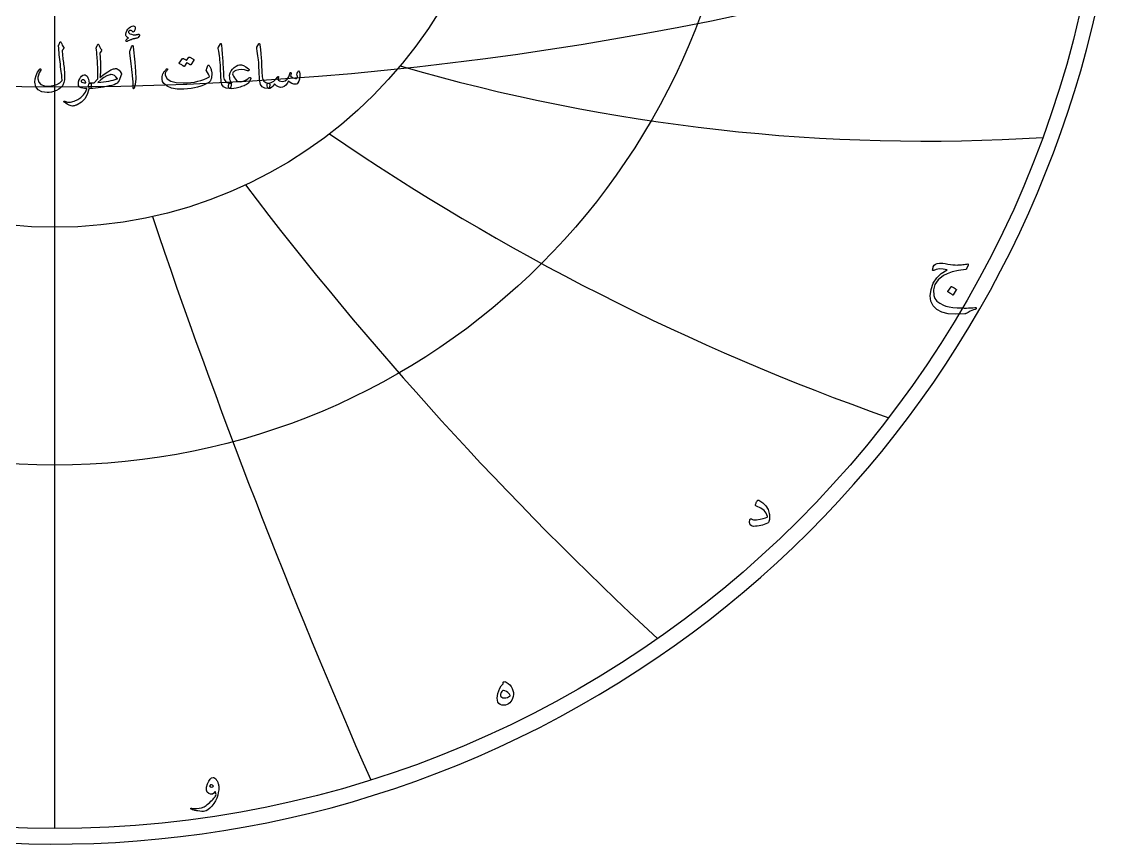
# Model space of a CAD drawing. Header units: millimetres. Extents: x -75 to 75, y -75 to 77.
# Drawn here: x -2.3 to 75.3, y -75.3 to -17.3 of the extents above; entities that cross this region are included whole.
import ezdxf

# ---------------------------------------------------------------- set-up
doc = ezdxf.new("R2010")
doc.units = ezdxf.units.MM
for name, color, linetype in [('CUT_OUTER', 1, 'Continuous'), ('ENGRAVE', 7, 'Continuous'), ('ENGRAVE_FINE', 8, 'Continuous'), ('TEXT', 5, 'Continuous')]:
    doc.layers.add(name, color=color, linetype=linetype)

msp = doc.modelspace()

# ---------------------------------------------------------------- linework, layer by layer
at = {"layer": 'CUT_OUTER'}
msp.add_arc((-0.0002, -0.0002), 75.3374, 146.249794, 87.803295, dxfattribs=at)
at = {"layer": 'ENGRAVE'}
for points in [[(0, -74.25), (0, 74.25)], [(0, -74.25), (0, -31.8152)]]:
    msp.add_lwpolyline(points, dxfattribs=at)
for radius in [74.25, 48.6033, 31.8152]:
    msp.add_circle((0, 0), radius, dxfattribs=at)
for centre, radius, start, end in [((61.4964, 106.5149), 132.2479, 253.70752, 273.575027), ((115.7044, 115.7044), 170.6965, 235.650111, 250.550741), ((212.2298, 122.5309), 249.8351, 217.288558, 227.222311), ((472.9785, 126.7342), 492.0696, 198.703607, 203.670484)]:
    msp.add_arc(centre, radius, start, end, dxfattribs=at)
at = {"layer": 'ENGRAVE_FINE'}
msp.add_arc((0, 210.9495), 232.8437, 251.578829, 288.421171, dxfattribs=at)
at = {"layer": 'TEXT'}
for points in [[(5.827, -18.465), (5.7698, -18.4757), (5.7167, -18.4858), (5.6677, -18.4954), (5.6228, -18.5045), (5.5824, -18.5133), (5.5465, -18.5221), (5.5154, -18.5309), (5.4889, -18.5396), (5.462, -18.5497), (5.4296, -18.5621), (5.3918, -18.5771), (5.3484, -18.5945), (5.2995, -18.6147), (5.2452, -18.6379), (5.1854, -18.6641), (5.1201, -18.6933), (5.0934, -18.7021), (5.0707, -18.7021), (5.0517, -18.6933), (5.0366, -18.6758), (5.0276, -18.6327), (5.0531, -18.5824), (5.1132, -18.5251), (5.2079, -18.4606), (5.1354, -18.4194), (5.0805, -18.375), (5.0432, -18.3272), (5.0235, -18.2762), (5.0196, -18.1798), (5.0432, -18.0753), (5.0943, -17.9625), (5.1728, -17.8414), (5.2663, -17.733), (5.3627, -17.6581), (5.4617, -17.6167), (5.5636, -17.6087), (5.6204, -17.623), (5.6591, -17.6526), (5.6797, -17.6976), (5.6821, -17.758), (5.6722, -17.8233), (5.6558, -17.8832), (5.6327, -17.9375), (5.6031, -17.9864), (5.5734, -18.0207), (5.546, -18.0358), (5.5207, -18.0316), (5.4977, -18.0083), (5.4713, -17.9735), (5.4406, -17.9479), (5.4055, -17.9317), (5.366, -17.9249), (5.3245, -17.9249), (5.288, -17.9337), (5.2565, -17.9512), (5.2298, -17.9776), (5.2103, -18.0094), (5.2046, -18.039), (5.2125, -18.0665), (5.2342, -18.0917), (5.3155, -18.1518), (5.4143, -18.196), (5.5306, -18.2243), (5.6646, -18.2366), (5.6762, -18.2362), (5.6893, -18.235), (5.7037, -18.2329), (5.7194, -18.2301), (5.7366, -18.2266), (5.7551, -18.2229), (5.775, -18.2189), (5.7963, -18.2147), (5.8193, -18.2104), (5.8402, -18.2065), (5.8589, -18.2028), (5.8753, -18.1993), (5.8899, -18.1964), (5.9028, -18.1944), (5.914, -18.1931), (5.9236, -18.1927), (5.9417, -18.1947), (5.9566, -18.2004), (5.9681, -18.21), (5.9763, -18.2235), (5.9815, -18.2364), (5.984, -18.2487), (5.9837, -18.2605), (5.9807, -18.2718), (5.9382, -18.3514), (5.8984, -18.4101), (5.8613, -18.448), (5.827, -18.465)], [(0.3645, -18.7636), (0.3721, -18.7501), (0.382, -18.7405), (0.3941, -18.7348), (0.4084, -18.7328), (0.4226, -18.7353), (0.4347, -18.7427), (0.4446, -18.7551), (0.4523, -18.7724), (0.4932, -18.8731), (0.5368, -18.9601), (0.5832, -19.0334), (0.6323, -19.0929), (0.6469, -19.1143), (0.651, -19.139), (0.6447, -19.167), (0.6279, -19.1983), (0.6172, -19.2134), (0.6071, -19.2279), (0.5975, -19.2419), (0.5884, -19.2554), (0.5799, -19.268), (0.5719, -19.2795), (0.5645, -19.29), (0.5577, -19.2993), (0.5461, -19.3163), (0.5379, -19.3366), (0.533, -19.3602), (0.5313, -19.3871), (0.5365, -19.463), (0.5434, -19.5458), (0.5519, -19.6354), (0.5621, -19.7318), (0.5736, -19.8352), (0.5862, -19.9453), (0.5999, -20.0624), (0.6148, -20.1863), (0.6314, -20.3099), (0.646, -20.4262), (0.6588, -20.535), (0.6696, -20.6364), (0.6788, -20.7307), (0.6867, -20.8181), (0.6931, -20.8986), (0.6982, -20.9723), (0.704, -21.1905), (0.6861, -21.3972), (0.6447, -21.5923), (0.5796, -21.7759), (0.5162, -21.8838), (0.4183, -21.9834), (0.2857, -22.0748), (0.1186, -22.1579), (-0.0626, -22.2268), (-0.2327, -22.2754), (-0.3919, -22.3037), (-0.5401, -22.3116), (-0.9112, -22.2606), (-1.1768, -22.1206), (-1.3371, -21.8917), (-1.392, -21.5739), (-1.3728, -21.3371), (-1.3108, -21.1052), (-1.2059, -20.8782), (-1.0583, -20.6562), (-1.047, -20.6433), (-1.0352, -20.6353), (-1.0229, -20.6323), (-1.01, -20.6342), (-0.9962, -20.6394), (-0.9858, -20.6463), (-0.9787, -20.6548), (-0.9748, -20.6649), (-0.9721, -20.68), (-0.9726, -20.6946), (-0.9765, -20.7086), (-0.9836, -20.722), (-1.0843, -20.9183), (-1.1538, -21.0854), (-1.1919, -21.2234), (-1.1988, -21.3324), (-1.1255, -21.567), (-0.9671, -21.7309), (-0.7237, -21.8239), (-0.3952, -21.8462), (-0.0991, -21.814), (0.1526, -21.7397), (0.3598, -21.623), (0.5225, -21.4641), (0.5191, -21.3874), (0.5132, -21.2978), (0.5048, -21.1953), (0.494, -21.0799), (0.4804, -20.9513), (0.4638, -20.8093), (0.4442, -20.6538), (0.4215, -20.4849), (0.4001, -20.3106), (0.3798, -20.1391), (0.3606, -19.9703), (0.3425, -19.8043), (0.3258, -19.641), (0.3107, -19.4804), (0.2972, -19.3226), (0.2854, -19.1676), (0.2679, -19.0183), (0.2687, -19.0013), (0.2712, -18.9853), (0.2753, -18.9705), (0.281, -18.9568)], [(3.0431, -18.9217), (3.0535, -18.9104), (3.0628, -18.903), (3.071, -18.8994), (3.0782, -18.8997), (3.0867, -18.9035), (3.0946, -18.9107), (3.1021, -18.9211), (3.1089, -18.9348), (3.1368, -18.9941), (3.1633, -19.049), (3.1884, -19.0995), (3.2121, -19.1456), (3.2348, -19.1868), (3.2566, -19.2225), (3.2776, -19.2526), (3.2977, -19.2773), (3.3126, -19.2977), (3.3175, -19.3191), (3.3126, -19.3416), (3.2977, -19.3652), (3.2099, -19.4749), (3.1987, -19.4939), (3.1913, -19.5156), (3.1877, -19.54), (3.188, -19.5672), (3.2022, -19.7744), (3.2143, -19.9569), (3.2242, -20.1147), (3.2319, -20.2478), (3.2376, -20.3565), (3.2418, -20.441), (3.2442, -20.5014), (3.245, -20.5376), (3.2441, -20.6446), (3.2412, -20.7462), (3.2364, -20.8422), (3.2297, -20.9328), (3.2213, -21.0179), (3.2116, -21.0975), (3.2004, -21.1716), (3.188, -21.2402), (3.4863, -21.0118), (3.7445, -20.8362), (3.9627, -20.7132), (4.1408, -20.643), (4.2201, -20.6243), (4.2912, -20.6166), (4.3541, -20.6199), (4.4087, -20.6342), (4.4858, -20.6743), (4.5591, -20.7374), (4.6285, -20.8236), (4.6941, -20.9328), (4.7043, -20.9589), (4.7084, -20.9888), (4.7065, -21.0225), (4.6985, -21.0601), (4.6549, -21.1952), (4.603, -21.3236), (4.5429, -21.4455), (4.4746, -21.5607), (4.4081, -21.6348), (4.3143, -21.6991), (4.193, -21.7534), (4.0442, -21.7979), (3.8451, -21.8419), (3.6474, -21.8818), (3.451, -21.9176), (3.256, -21.9493), (3.0627, -21.9767), (2.8712, -21.9993), (2.6817, -22.0173), (2.4942, -22.0306), (2.473, -22.0245), (2.4535, -22.0064), (2.4357, -21.9762), (2.4195, -21.934), (2.4052, -21.8821), (2.3976, -21.8319), (2.3965, -21.7833), (2.4019, -21.7364), (2.4143, -21.6955), (2.4338, -21.665), (2.4604, -21.645), (2.4942, -21.6354), (2.539, -21.6329), (2.5814, -21.6299), (2.6214, -21.6263), (2.6588, -21.6222), (2.6938, -21.6181), (2.7263, -21.6145), (2.7564, -21.6115), (2.784, -21.609), (3.0299, -21.3719), (3.0321, -21.3616), (3.0343, -21.3483), (3.0365, -21.332), (3.0387, -21.3126), (3.0409, -21.2903), (3.0431, -21.2649), (3.0452, -21.2365), (3.0474, -21.205), (3.0494, -21.1709), (3.0507, -21.1342), (3.0516, -21.0951), (3.0518, -21.0536), (3.0518, -21.0098), (3.0518, -20.9641), (3.0518, -20.9165), (3.0518, -20.8669), (3.0513, -20.8109), (3.0496, -20.744), (3.0469, -20.666), (3.0431, -20.5771), (3.0381, -20.4778), (3.0321, -20.3685), (3.0249, -20.2494), (3.0167, -20.1204), (2.9978, -19.8342), (2.9805, -19.6078), (2.9648, -19.4412), (2.9508, -19.3344), (2.9396, -19.2658), (2.9322, -19.2137), (2.9286, -19.178), (2.9289, -19.1588), (2.9422, -19.1226), (2.9558, -19.0885), (2.9696, -19.0567), (2.9838, -19.027), (2.9982, -18.9991), (3.0129, -18.9722), (3.0278, -18.9464), (3.0431, -18.9217)], [(5.4274, -19.0885), (5.4694, -19.0073), (5.5032, -18.9787), (5.5287, -19.0029), (5.546, -19.0797), (5.647, -20.1556), (5.7071, -20.8159), (5.7205, -21.3434), (5.6873, -21.738), (5.6075, -21.9998), (5.5929, -22.0213), (5.58, -22.0328), (5.5688, -22.0344), (5.5592, -22.0262), (5.5515, -22.0133), (5.546, -21.9966), (5.5427, -21.976), (5.5416, -21.9515), (5.5416, -21.7614), (5.5328, -21.5596), (5.5153, -21.3464), (5.4889, -21.1216), (5.4831, -21.0629), (5.4659, -20.9043), (5.437, -20.6457), (5.3967, -20.2873), (5.3001, -19.4925), (5.2979, -19.4502), (5.3001, -19.4113), (5.3067, -19.3756), (5.3177, -19.3432)], [(11.698, -18.869), (11.7065, -18.8558), (11.7144, -18.847), (11.7218, -18.8426), (11.7287, -18.8426), (11.7391, -18.8484), (11.7485, -18.8657), (11.7567, -18.8945), (11.7638, -18.9348), (11.8001, -19.2628), (11.8297, -19.5661), (11.8528, -19.8446), (11.8692, -20.0985), (11.8798, -20.3156), (11.8895, -20.5102), (11.8985, -20.6822), (11.9065, -20.8318), (11.9135, -20.9589), (11.9192, -21.0634), (11.9234, -21.1455), (11.9263, -21.205), (11.9653, -21.3834), (12.0515, -21.5146), (12.1848, -21.5986), (12.3654, -21.6354), (12.4156, -21.6486), (12.4478, -21.6793), (12.4617, -21.7276), (12.4576, -21.7935), (12.437, -21.8972), (12.4148, -21.9713), (12.3909, -22.0158), (12.3654, -22.0306), (12.1113, -21.9971), (11.9241, -21.8967), (11.8039, -21.7292), (11.7507, -21.4949), (11.7423, -21.3828), (11.7347, -21.2704), (11.728, -21.1577), (11.7221, -21.0448), (11.7168, -20.9316), (11.7117, -20.8181), (11.7069, -20.7043), (11.7024, -20.5903), (11.6941, -20.3728), (11.6826, -20.177), (11.6678, -20.0028), (11.6497, -19.8504), (11.6283, -19.704), (11.6036, -19.5479), (11.5756, -19.3823), (11.5443, -19.2071), (11.5402, -19.1755), (11.541, -19.1467), (11.5467, -19.1206), (11.5575, -19.0973)], [(14.4161, -18.869), (14.4246, -18.8558), (14.4325, -18.847), (14.44, -18.8426), (14.4468, -18.8426), (14.4572, -18.8484), (14.4666, -18.8657), (14.4748, -18.8945), (14.4819, -18.9348), (14.5182, -19.2628), (14.5478, -19.5661), (14.5709, -19.8446), (14.5873, -20.0985), (14.5979, -20.3156), (14.6076, -20.5102), (14.6166, -20.6822), (14.6247, -20.8318), (14.6317, -20.9589), (14.6373, -21.0634), (14.6415, -21.1455), (14.6444, -21.205), (14.6834, -21.3834), (14.7696, -21.5146), (14.9029, -21.5986), (15.0835, -21.6354), (15.1338, -21.6486), (15.1659, -21.6793), (15.1799, -21.7276), (15.1757, -21.7935), (15.1552, -21.8972), (15.1329, -21.9713), (15.1091, -22.0158), (15.0835, -22.0306), (14.8294, -21.9971), (14.6422, -21.8967), (14.522, -21.7292), (14.4688, -21.4949), (14.4604, -21.3828), (14.4529, -21.2704), (14.4461, -21.1577), (14.4402, -21.0448), (14.4349, -20.9316), (14.4298, -20.8181), (14.425, -20.7043), (14.4205, -20.5903), (14.4122, -20.3728), (14.4007, -20.177), (14.3859, -20.0028), (14.3678, -19.8504), (14.3464, -19.704), (14.3217, -19.5479), (14.2937, -19.3823), (14.2624, -19.2071), (14.2583, -19.1755), (14.2591, -19.1467), (14.2649, -19.1206), (14.2756, -19.0973)], [(9.4673, -19.8131), (9.4728, -19.8076), (9.4804, -19.8043), (9.4903, -19.8032), (9.5024, -19.8043), (9.5456, -19.8205), (9.5875, -19.8383), (9.628, -19.8578), (9.6671, -19.8789), (9.7051, -19.902), (9.7423, -19.9272), (9.7786, -19.9547), (9.8142, -19.9843), (9.821, -19.9934), (9.8241, -20.003), (9.8232, -20.0131), (9.8186, -20.0238), (9.6078, -20.3576), (9.602, -20.362), (9.5935, -20.362), (9.5823, -20.3576), (9.5683, -20.3488), (9.5587, -20.3407), (9.543, -20.3296), (9.5213, -20.3154), (9.4936, -20.2983), (9.4596, -20.2778), (9.419, -20.2538), (9.3718, -20.2262), (9.318, -20.1951), (9.1511, -20.4542), (9.1434, -20.4621), (9.1335, -20.464), (9.1215, -20.4599), (9.1072, -20.4498), (9.0949, -20.441), (9.0754, -20.4278), (9.0487, -20.4103), (9.015, -20.3883), (8.9735, -20.362), (8.9239, -20.3312), (8.866, -20.2961), (8.7998, -20.2566), (8.793, -20.25), (8.7899, -20.2434), (8.7908, -20.2368), (8.7954, -20.2302), (9.0106, -19.9097), (9.0161, -19.9042), (9.0238, -19.9009), (9.0337, -19.8998), (9.0457, -19.9009), (9.0825, -19.9128), (9.1182, -19.9267), (9.1528, -19.9425), (9.1862, -19.9602), (9.2186, -19.9795), (9.2499, -20.0002), (9.2801, -20.0223), (9.3092, -20.0458)], [(10.8988, -20.3971), (10.9283, -20.4341), (10.9553, -20.475), (10.9799, -20.5198), (11.002, -20.5683), (11.0216, -20.6205), (11.0387, -20.6759), (11.0534, -20.7346), (11.0656, -20.7967), (11.0816, -20.9213), (11.0854, -21.0448), (11.0772, -21.1672), (11.0569, -21.2885), (11.0261, -21.3966), (10.9866, -21.4839), (10.9383, -21.5503), (10.8812, -21.5959), (10.7001, -21.6916), (10.508, -21.777), (10.3049, -21.8519), (10.0908, -21.9164), (9.8658, -21.9699), (9.6297, -22.0119), (9.3827, -22.0424), (9.1248, -22.0613), (8.6412, -22.0564), (8.2443, -21.9889), (7.9342, -21.8588), (7.7108, -21.6661), (7.6192, -21.5154), (7.5769, -21.3533), (7.584, -21.1795), (7.6406, -20.9943), (7.6596, -20.9543), (7.6817, -20.9136), (7.7068, -20.872), (7.735, -20.8296), (7.7661, -20.7864), (7.8003, -20.7423), (7.8375, -20.6975), (7.8777, -20.6518), (7.8911, -20.6389), (7.9051, -20.6309), (7.9197, -20.6279), (7.9348, -20.6298), (7.9449, -20.6337), (7.9534, -20.6408), (7.9603, -20.6512), (7.9655, -20.6649), (7.968, -20.6778), (7.9666, -20.6902), (7.9614, -20.702), (7.9523, -20.7132), (7.9147, -20.758), (7.881, -20.8044), (7.8511, -20.8524), (7.825, -20.9021), (7.8072, -20.9495), (7.7975, -20.9954), (7.7962, -21.0396), (7.803, -21.0821), (7.9403, -21.3305), (8.1982, -21.5047), (8.577, -21.6049), (9.0765, -21.631), (9.351, -21.6204), (9.6127, -21.5975), (9.8615, -21.5622), (10.0974, -21.5146), (10.3207, -21.4547), (10.5316, -21.3823), (10.7301, -21.2977), (10.9163, -21.2007), (10.8982, -21.1101), (10.8571, -21.0096), (10.7928, -20.8993), (10.7056, -20.7791), (10.7028, -20.7676), (10.7034, -20.7462), (10.7072, -20.7149), (10.7144, -20.6737), (10.7163, -20.6696), (10.7176, -20.666), (10.7185, -20.663), (10.7187, -20.6605), (10.733, -20.6046), (10.7539, -20.542), (10.7813, -20.4728), (10.8154, -20.3971), (10.8304, -20.374), (10.8494, -20.3663), (10.8722, -20.374), (10.8988, -20.3971)], [(13.8452, -21.3148), (13.7267, -21.5783), (13.7116, -21.6044), (13.697, -21.6255), (13.683, -21.6417), (13.6696, -21.6529), (13.6012, -21.6997), (13.528, -21.7435), (13.4498, -21.7843), (13.3666, -21.822), (13.2788, -21.8573), (13.1866, -21.8906), (13.09, -21.922), (12.989, -21.9515), (12.8001, -21.9976), (12.6333, -22.0262), (12.4884, -22.0372), (12.3654, -22.0306), (12.3185, -22.0092), (12.2875, -21.9669), (12.2724, -21.9038), (12.2732, -21.8198), (12.2845, -21.7441), (12.3007, -21.6881), (12.3218, -21.6518), (12.3479, -21.6354), (12.3522, -21.6354), (12.3566, -21.6354), (12.361, -21.6354), (12.3654, -21.6354), (12.3981, -21.6387), (12.4302, -21.6398), (12.4617, -21.6387), (12.4928, -21.6354), (12.4395, -21.5566), (12.3984, -21.4696), (12.3693, -21.3744), (12.3522, -21.2709), (12.3498, -21.0857), (12.3819, -20.9207), (12.4486, -20.7761), (12.5498, -20.6518), (12.6802, -20.5357), (12.8078, -20.4465), (12.9327, -20.3842), (13.0548, -20.3488), (13.1866, -20.3491), (13.3359, -20.3982), (13.5027, -20.4962), (13.6871, -20.643), (13.708, -20.6658), (13.7179, -20.6902), (13.7168, -20.7163), (13.7047, -20.744), (13.6874, -20.7654), (13.6663, -20.7769), (13.6413, -20.7786), (13.6125, -20.7703), (13.4058, -20.7105), (13.1986, -20.6891), (12.9909, -20.7061), (12.7826, -20.7615), (12.7, -20.7964), (12.6366, -20.8351), (12.5924, -20.8776), (12.5674, -20.924), (12.5614, -20.9827), (12.5784, -21.0579), (12.6185, -21.1496), (12.6816, -21.2577), (12.7584, -21.367), (12.8309, -21.4488), (12.8989, -21.5031), (12.9626, -21.53), (13.1012, -21.5437), (13.2404, -21.5278), (13.38, -21.4822), (13.5203, -21.407), (13.6476, -21.3192), (13.7135, -21.2775), (13.7662, -21.2534), (13.8057, -21.2468), (13.8321, -21.2577), (13.8428, -21.2712), (13.8485, -21.2852), (13.8493, -21.2997), (13.8452, -21.3148)], [(17.2132, -20.7791), (17.2228, -20.7725), (17.2341, -20.7747), (17.247, -20.7857), (17.2615, -20.8055), (17.2772, -20.8389), (17.289, -20.8867), (17.2969, -20.9487), (17.301, -21.025), (17.3024, -21.1117), (17.2978, -21.1963), (17.2871, -21.2786), (17.2703, -21.3587), (17.2215, -21.5146), (17.1671, -21.6266), (17.1073, -21.6947), (17.042, -21.7188), (16.8875, -21.7098), (16.7445, -21.6694), (16.613, -21.5978), (16.4931, -21.4949), (16.4107, -21.6571), (16.313, -21.7836), (16.2, -21.8744), (16.0715, -21.9296), (15.9368, -21.9417), (15.8004, -21.9076), (15.6623, -21.8275), (15.5226, -21.7012), (15.4096, -21.8453), (15.2987, -21.9482), (15.19, -22.01), (15.0835, -22.0306), (15.0621, -22.0185), (15.0418, -21.9823), (15.0226, -21.9219), (15.0045, -21.8374), (14.9979, -21.7539), (15.0089, -21.6925), (15.0374, -21.6529), (15.0835, -21.6354), (15.2861, -21.5895), (15.4634, -21.5004), (15.6154, -21.3678), (15.7422, -21.1919), (15.7491, -21.1823), (15.7565, -21.1754), (15.7644, -21.1713), (15.7729, -21.1699), (15.7834, -21.171), (15.7927, -21.1743), (15.8009, -21.1798), (15.8081, -21.1875), (15.8122, -21.2111), (15.8026, -21.2512), (15.7792, -21.3077), (15.7422, -21.3807), (15.7908, -21.437), (15.8662, -21.4784), (15.9686, -21.505), (16.0979, -21.5168), (16.259, -21.4831), (16.3998, -21.373), (16.5203, -21.1867), (16.6204, -20.924), (16.6254, -20.9106), (16.6314, -20.901), (16.6385, -20.8952), (16.6468, -20.8933), (16.6591, -20.8944), (16.6698, -20.8977), (16.6789, -20.9032), (16.6863, -20.9108), (16.6918, -20.9218), (16.6951, -20.9328), (16.6962, -20.9438), (16.6951, -20.9548), (16.6512, -21.1392), (16.7025, -21.1847), (16.7642, -21.2248), (16.8364, -21.2594), (16.919, -21.2885), (16.9994, -21.3074), (17.0606, -21.3115), (17.1026, -21.3008), (17.1254, -21.2753), (17.1328, -21.2363), (17.1287, -21.1809), (17.1131, -21.109), (17.0859, -21.0206), (17.0905, -20.9956), (17.1133, -20.9471), (17.1542, -20.8749), (17.2132, -20.7791)], [(2.4063, -22.0789), (2.3034, -22.4403), (2.1308, -22.743), (1.8885, -22.987), (1.5764, -23.1723), (1.5328, -23.1911), (1.4897, -23.208), (1.4472, -23.2229), (1.4052, -23.2359), (1.364, -23.2468), (1.3239, -23.2552), (1.285, -23.2611), (1.2471, -23.2645), (1.1527, -23.251), (1.0275, -23.2019), (0.8716, -23.1171), (0.685, -22.9966), (0.665, -22.9793), (0.6532, -22.9626), (0.6496, -22.9464), (0.6543, -22.9308), (0.6647, -22.9187), (0.6784, -22.9132), (0.6954, -22.9143), (0.7158, -22.922), (0.9098, -22.9848), (1.1274, -22.9846), (1.3687, -22.9212), (1.6335, -22.7946), (1.8498, -22.6478), (2.0287, -22.4752), (2.1703, -22.2768), (2.2746, -22.0525), (2.2738, -22.0446), (2.2713, -22.0383), (2.2672, -22.0336), (2.2614, -22.0306), (2.1102, -22.0218), (1.9815, -22.0042), (1.8753, -21.9779), (1.7916, -21.9428), (1.7268, -21.8884), (1.6862, -21.8132), (1.6697, -21.7172), (1.6774, -21.6003), (1.6799, -21.5847), (1.6829, -21.569), (1.6865, -21.5529), (1.6906, -21.5366), (1.6953, -21.5197), (1.7005, -21.502), (1.7062, -21.4835), (1.7125, -21.4641), (1.7641, -21.3387), (1.8267, -21.2347), (1.9003, -21.1521), (1.9848, -21.0909), (2.0712, -21.0574), (2.1506, -21.0579), (2.2227, -21.0925), (2.2878, -21.1611), (2.3446, -21.2566), (2.3877, -21.3675), (2.417, -21.4938), (2.4327, -21.6354), (2.4413, -21.6352), (2.4497, -21.6348), (2.4578, -21.6341), (2.4656, -21.6332), (2.4734, -21.6322), (2.4815, -21.6315), (2.4899, -21.6311), (2.4986, -21.631), (2.5282, -21.6373), (2.5512, -21.6562), (2.5677, -21.6878), (2.5776, -21.732), (2.5817, -21.7806), (2.5809, -21.8297), (2.5751, -21.8794), (2.5644, -21.9296), (2.5504, -21.9738), (2.5348, -22.0053), (2.5175, -22.0243), (2.4986, -22.0306), (2.4151, -22.0306), (2.4146, -22.0385), (2.4129, -22.0492), (2.4102, -22.0627), (2.4063, -22.0789)], [(2.1956, -21.5871), (2.1495, -21.5067), (2.099, -21.4499), (2.0441, -21.4166), (1.9848, -21.407), (1.9494, -21.4164), (1.9178, -21.4312), (1.8901, -21.4515), (1.8662, -21.4773), (1.8585, -21.491), (1.8574, -21.5058), (1.8629, -21.5218), (1.875, -21.5388), (1.9203, -21.5786), (1.9859, -21.6057), (2.0718, -21.6203), (2.178, -21.6222), (2.189, -21.62), (2.1956, -21.6134), (2.1978, -21.6024), (2.1956, -21.5871)], [(3.9871, -21.0382), (3.9649, -21.039), (3.9421, -21.0415), (3.9188, -21.0456), (3.8949, -21.0514), (3.6792, -21.1362), (3.4668, -21.2544), (3.2577, -21.4062), (3.0518, -21.5915), (3.2574, -21.5723), (3.4525, -21.5498), (3.6372, -21.524), (3.8115, -21.4949), (3.9753, -21.4622), (4.1288, -21.4257), (4.2717, -21.3854), (4.4043, -21.3412), (4.4167, -21.336), (4.423, -21.3291), (4.4232, -21.3206), (4.4175, -21.3104), (4.3231, -21.1946), (4.2199, -21.1106), (4.1079, -21.0585), (3.9871, -21.0382)], [(64.4762, -34.4912), (64.3638, -34.7441), (64.3535, -34.7608), (64.3415, -34.7734), (64.3278, -34.7819), (64.3122, -34.7863), (63.7926, -34.8683), (63.3579, -34.969), (63.0081, -35.0884), (62.7432, -35.2266), (62.3717, -35.5296), (62.1331, -35.8624), (62.0274, -36.2251), (62.0546, -36.6177), (62.1372, -36.8302), (62.2771, -37.0182), (62.4744, -37.1815), (62.7291, -37.3203), (62.908, -37.3823), (63.1307, -37.4327), (63.3974, -37.4713), (63.708, -37.4983), (63.8731, -37.5062), (64.0359, -37.5111), (64.1963, -37.5132), (64.3544, -37.5123), (64.5096, -37.5088), (64.6612, -37.5029), (64.8093, -37.4947), (64.9539, -37.4842), (64.9879, -37.4819), (65.0148, -37.4842), (65.0347, -37.4912), (65.0476, -37.5029), (65.0546, -37.5173), (65.057, -37.5322), (65.0546, -37.5477), (65.0476, -37.5638), (65.0425, -37.5725), (65.0365, -37.5796), (65.0296, -37.5853), (65.0219, -37.5896), (65.0135, -37.5933), (65.0049, -37.5972), (64.9959, -37.6014), (64.9867, -37.606), (64.8518, -37.649), (64.7326, -37.6938), (64.6293, -37.7404), (64.5418, -37.7887), (64.4857, -37.8235), (64.4346, -37.8531), (64.3885, -37.8774), (64.3474, -37.8964), (64.3118, -37.911), (64.2824, -37.9221), (64.2591, -37.9298), (64.242, -37.9339), (63.6015, -37.9576), (63.057, -37.9116), (62.6085, -37.796), (62.256, -37.6107), (62.0013, -37.3566), (61.8509, -37.0392), (61.8046, -36.6587), (61.8626, -36.2149), (62.016, -35.7679), (62.256, -35.387), (62.5827, -35.0723), (62.9961, -34.8238), (62.7033, -34.7679), (62.4481, -34.7547), (62.2303, -34.7842), (62.0499, -34.8566), (62.0341, -34.8624), (62.0195, -34.8659), (62.006, -34.8671), (61.9937, -34.8659), (61.9835, -34.8621), (61.9762, -34.8554), (61.9718, -34.8457), (61.9703, -34.8331), (61.9768, -34.7749), (61.9867, -34.7172), (62.0002, -34.6601), (62.0172, -34.6036), (62.0769, -34.4938), (62.1717, -34.4128), (62.3017, -34.3604), (62.4668, -34.3366), (62.5713, -34.3375), (62.7022, -34.3495), (62.8594, -34.3727), (63.0429, -34.4069), (63.2323, -34.4412), (63.4071, -34.4643), (63.5672, -34.4763), (63.7127, -34.4772), (63.7827, -34.4741), (63.8567, -34.4696), (63.9349, -34.4635), (64.0172, -34.4561), (64.1035, -34.4469), (64.194, -34.4356), (64.2885, -34.4223), (64.3872, -34.4069), (64.4437, -34.4051), (64.4774, -34.4186), (64.4882, -34.4473), (64.4762, -34.4912)], [(63.2677, -36.0088), (63.2736, -36.0029), (63.2818, -35.9994), (63.2923, -35.9982), (63.3052, -35.9994), (63.3963, -36.0363), (63.482, -36.0814), (63.5625, -36.1347), (63.6378, -36.1961), (63.6451, -36.2055), (63.6483, -36.2149), (63.6474, -36.2242), (63.6425, -36.2336), (63.4223, -36.5896), (63.4141, -36.5981), (63.4036, -36.6001), (63.3907, -36.5957), (63.3755, -36.5849), (63.3623, -36.5755), (63.3415, -36.5615), (63.3131, -36.5427), (63.2771, -36.5193), (63.2329, -36.4912), (63.1799, -36.4584), (63.1182, -36.421), (63.0476, -36.3788), (63.0382, -36.3718), (63.0336, -36.3648), (63.0336, -36.3577), (63.0382, -36.3507)], [(49.4701, -51.3845), (49.4887, -51.3287), (49.507, -51.2785), (49.525, -51.2338), (49.5427, -51.1948), (49.5598, -51.161), (49.5761, -51.1321), (49.5915, -51.1083), (49.6059, -51.0894), (49.6285, -51.0712), (49.654, -51.0636), (49.6824, -51.0665), (49.7137, -51.08), (49.9909, -51.2659), (50.2043, -51.4817), (50.3539, -51.7273), (50.4397, -52.0027), (50.4517, -52.0815), (50.4596, -52.1585), (50.4634, -52.2337), (50.4631, -52.3072), (50.4584, -52.3783), (50.449, -52.4465), (50.435, -52.5118), (50.4163, -52.5742), (50.3996, -52.6075), (50.3776, -52.6374), (50.3504, -52.6637), (50.3179, -52.6866), (50.2061, -52.7413), (50.0907, -52.7885), (49.9719, -52.828), (49.8495, -52.8599), (49.7242, -52.8848), (49.5966, -52.9032), (49.4666, -52.9152), (49.3343, -52.9208), (49.1774, -52.8944), (49.0814, -52.806), (49.0462, -52.6555), (49.072, -52.443), (49.0808, -52.4199), (49.0931, -52.402), (49.1089, -52.3894), (49.1282, -52.3821), (49.1449, -52.3842), (49.1621, -52.3903), (49.18, -52.4006), (49.1984, -52.4149), (49.2555, -52.4456), (49.3331, -52.4629), (49.4312, -52.4667), (49.5497, -52.4571), (49.8071, -52.4196), (50.017, -52.3774), (50.1794, -52.3306), (50.2945, -52.2791), (50.3003, -52.2721), (50.3038, -52.2603), (50.305, -52.244), (50.3038, -52.2229), (50.2245, -52.0016), (50.0708, -51.806), (49.8428, -51.6362), (49.5404, -51.4922), (49.5009, -51.4714), (49.476, -51.4465), (49.4657, -51.4175), (49.4701, -51.3845)], [(31.6776, -63.9022), (31.7177, -63.8838), (31.763, -63.88), (31.8137, -63.8908), (31.8696, -63.9163), (32.0087, -64.0094), (32.126, -64.1154), (32.2218, -64.2342), (32.2958, -64.3659), (32.3471, -64.5032), (32.3743, -64.6435), (32.3775, -64.7866), (32.3567, -64.9327), (32.319, -65.0659), (32.2666, -65.1844), (32.1995, -65.2884), (32.1178, -65.3777), (32.0256, -65.4494), (31.927, -65.5006), (31.8219, -65.5313), (31.7103, -65.5416), (31.5646, -65.5311), (31.4457, -65.4901), (31.3538, -65.4186), (31.2888, -65.3168), (31.2499, -65.1929), (31.2361, -65.051), (31.2475, -64.8908), (31.2841, -64.7125), (31.3435, -64.5275), (31.4235, -64.3519), (31.5239, -64.1856), (31.6448, -64.0287), (31.6489, -64.0214), (31.6518, -64.0088), (31.6536, -63.9909), (31.6541, -63.9678), (31.6556, -63.9426), (31.66, -63.9233), (31.6673, -63.9099), (31.6776, -63.9022)], [(32.1225, -64.9093), (32.1421, -64.8847), (32.1448, -64.8531), (32.1304, -64.8144), (32.0991, -64.7688), (31.9905, -64.6505), (31.8848, -64.5673), (31.7821, -64.5193), (31.6822, -64.5065), (31.6348, -64.5149), (31.5909, -64.5404), (31.5505, -64.5829), (31.5136, -64.6423), (31.4841, -64.7064), (31.4656, -64.7629), (31.4583, -64.8118), (31.4621, -64.8531), (31.4949, -64.9289), (31.5511, -64.983), (31.6307, -65.0155), (31.7338, -65.0264), (31.8476, -65.019), (31.9504, -64.9971), (32.042, -64.9605), (32.1225, -64.9093)], [(10.7922, -71.0924), (10.8777, -70.8939), (10.9702, -70.7528), (11.0697, -70.6691), (11.1763, -70.6427), (11.243, -70.6544), (11.3074, -70.6895), (11.3695, -70.7481), (11.4292, -70.8301), (11.4579, -70.8775), (11.4831, -70.9261), (11.5047, -70.9758), (11.5229, -71.0268), (11.5384, -71.0792), (11.5522, -71.1333), (11.5642, -71.1893), (11.5744, -71.2469), (11.5841, -71.3754), (11.5756, -71.5268), (11.5489, -71.701), (11.5042, -71.898), (11.438, -72.102), (11.3472, -72.2973), (11.2319, -72.4838), (11.092, -72.6615), (10.9453, -72.8163), (10.8145, -72.9296), (10.6994, -73.0013), (10.6002, -73.0315), (10.4989, -73.0368), (10.3824, -73.0338), (10.2506, -73.0227), (10.1037, -73.0034), (10.0292, -72.9912), (9.9602, -72.9782), (9.8969, -72.9643), (9.839, -72.9495), (9.7865, -72.9344), (9.7389, -72.9197), (9.6963, -72.9052), (9.6587, -72.891), (9.6365, -72.8787), (9.6212, -72.8652), (9.613, -72.8506), (9.6119, -72.8348), (9.6192, -72.819), (9.6318, -72.809), (9.6496, -72.8049), (9.6728, -72.8067), (9.8534, -72.8242), (10.0299, -72.8254), (10.2023, -72.8102), (10.3707, -72.7786), (10.4226, -72.7625), (10.4801, -72.7376), (10.5432, -72.7039), (10.6119, -72.6615), (10.6861, -72.6102), (10.7659, -72.5502), (10.8512, -72.4814), (10.9421, -72.4038), (11.0311, -72.3236), (11.1107, -72.2469), (11.181, -72.1737), (11.2419, -72.1041), (11.2931, -72.0376), (11.3344, -71.9741), (11.3657, -71.9135), (11.3871, -71.8558), (11.3748, -71.7686), (11.3613, -71.7036), (11.3467, -71.6609), (11.3308, -71.6404), (11.2357, -71.7525), (11.1283, -71.8125), (11.0085, -71.8204), (10.8765, -71.7762), (10.7676, -71.6808), (10.7173, -71.535), (10.7255, -71.3388), (10.7922, -71.0924)], [(11.2184, -71.2657), (11.1493, -71.1819), (11.0779, -71.1509), (11.0041, -71.1726), (10.928, -71.2469), (10.9901, -71.2973), (11.0592, -71.3172), (11.1353, -71.3066), (11.2184, -71.2657)]]:
    msp.add_lwpolyline(points, close=True, dxfattribs=at)

doc.saveas('drawing.dxf')
